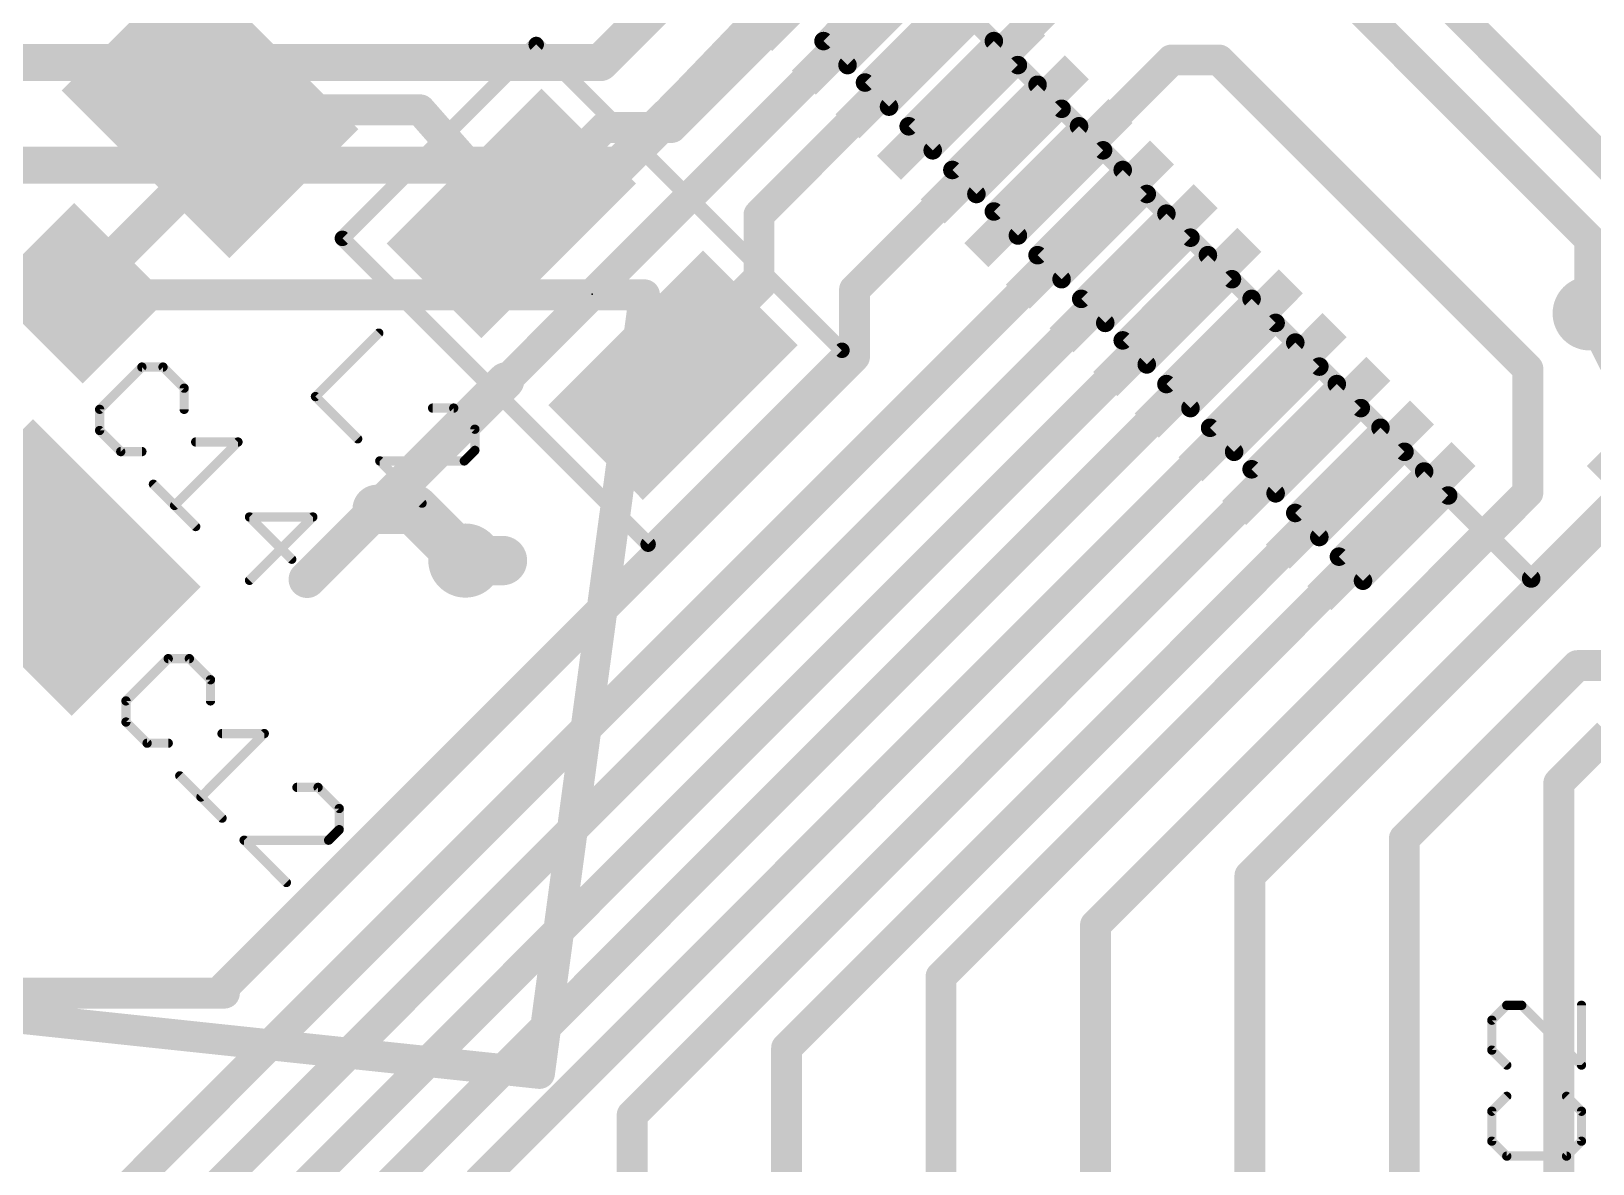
# Model space of a CAD drawing. Extents: x -1.6 to 81.6, y -2 to 51.3.
# Drawn here: x 33.62 to 46.46, y 10.59 to 19.9 of the extents above; entities that cross this region are included whole.
import ezdxf

# ---------------------------------------------------------------- set-up
doc = ezdxf.new("R2010")
doc.units = 0
for name, color, linetype in [('1', 22, 'CONTINUOUS'), ('16', 175, 'CONTINUOUS'), ('18', 82, 'CONTINUOUS'), ('21', 253, 'CONTINUOUS'), ('23', 7, 'CONTINUOUS'), ('25', 253, 'CONTINUOUS')]:
    doc.layers.add(name, color=color, linetype=linetype)

# ---------------------------------------------------------------- blocks, each defined once
blk = doc.blocks.new('RECT')
blk.add_solid([(-0.5, -0.5), (0.5, -0.5), (-0.5, 0.5), (0.5, 0.5)])
blk = doc.blocks.new('ROUNDV')
at = {"const_width": 0.5}
blk.add_lwpolyline([(0, -0.25, 1), (0, 0.25, 1), (0, -0.25)], format="xyb", dxfattribs=at)

msp = doc.modelspace()

# ---------------------------------------------------------------- linework, layer by layer
at = {"layer": '1'}
for points, const_width in [([(42.672, 22.7076), (46.6852, 18.6944)], 0.254), ([(40.2026, 20.4261), (38.8816, 19.105)], 0.254), ([(46.4312, 18.1864), (44.196, 20.4216)], 0.254), ([(41.2623, 19.3703), (42.2416, 20.3496)], 0.254), ([(40.5618, 20.0668), (37.5172, 17.0222)], 0.254), ([(40.9211, 19.7076), (39.6, 18.3866)], 0.254), ([(41.9807, 18.648), (42.9924, 19.6596)], 0.254), ([(42.9924, 19.6596), (43.3832, 19.6596)], 0.254), ([(43.3832, 19.6596), (45.9232, 17.1196)], 0.254), ([(35.0859, 19.2503), (35.0546, 18.7931)], 0.3048), ([(41.2623, 19.3664), (41.2623, 19.3703)], 0.254), ([(36.8131, 19.2503), (35.0859, 19.2503)], 0.254), ([(37.5639, 18.3979), (36.8131, 19.2503)], 0.254), ([(38.33, 19.105), (37.7245, 18.4995)], 0.254), ([(38.8816, 19.105), (38.33, 19.105)], 0.254), ([(41.6215, 19.0072), (40.386, 17.7717)], 0.254), ([(35.0546, 18.7931), (34.0034, 17.742)], 0.3048), ([(37.7245, 18.4995), (37.5639, 18.3979)], 0.3048), ([(37.7245, 18.4995), (37.5639, 18.3979)], 0.254), ([(39.6, 18.3866), (39.6, 17.835)], 0.254), ([(42.322, 18.3067), (30.9241, 6.9088)], 0.254), ([(46.4312, 18.034), (46.4312, 18.1864)], 0.254), ([(46.4312, 18.034), (46.4312, 17.5768)], 0.254), ([(42.6812, 17.9475), (29.6672, 4.9335)], 0.254), ([(39.6, 17.835), (38.9945, 17.2295)], 0.3048), ([(7.62, 17.7292), (38.6588, 17.7292)], 0.254), ([(38.6588, 17.7292), (37.7952, 11.3284)], 0.254), ([(40.386, 17.7717), (40.386, 17.2212)], 0.254), ([(43.0404, 17.5883), (34.798, 9.3459)], 0.254), ([(40.386, 17.2212), (35.2044, 12.0396)], 0.254), ([(43.3816, 17.247), (36.0172, 9.8826)], 0.254), ([(38.9945, 17.2295), (38.8929, 17.0689)], 0.3048), ([(45.9232, 17.1196), (45.9232, 16.1036)], 0.254), ([(37.449, 16.954), (36.4603, 15.9653)], 0.3048), ([(37.449, 16.954), (37.5172, 17.0222)], 0.3048), ([(43.7409, 16.8878), (37.2872, 10.4342)], 0.254), ([(44.1001, 16.5286), (38.5572, 10.9858)], 0.254), ([(44.4593, 16.1694), (39.8272, 11.5373)], 0.254), ([(45.9232, 16.1036), (42.3672, 12.5476)], 0.254), ([(46.736, 16.0528), (43.6372, 12.954)], 0.254), ([(36.4603, 15.9653), (35.8845, 15.3895)], 0.3048), ([(36.7651, 15.9653), (36.4603, 15.9653)], 0.4064), ([(37.1856, 15.5448), (36.7651, 15.9653)], 0.4064), ([(44.8005, 15.8282), (41.0972, 12.1248)], 0.254), ([(33.7891, 15.4869), (32.1664, 15.4869)], 0.4064), ([(46.3296, 14.6812), (44.9072, 13.2588)], 0.254), ([(47.6504, 14.6812), (46.3296, 14.6812)], 0.254), ([(37.7952, 11.3284), (7.6708, 14.5288)], 0.254), ([(46.5836, 14.1224), (46.1772, 13.716)], 0.254), ([(46.1772, 13.716), (46.1772, 6.858)], 0.254), ([(44.9072, 13.2588), (44.9072, 8.1788)], 0.254), ([(43.6372, 12.954), (43.6372, 8.4328)], 0.254), ([(42.3672, 12.5476), (42.3672, 7.3152)], 0.254), ([(41.0972, 12.1248), (41.0972, 6.1976)], 0.254), ([(35.2044, 11.9888), (21.1328, 11.9888)], 0.254), ([(35.2044, 12.0396), (35.2044, 11.9888)], 0.254), ([(39.8272, 11.5373), (39.8272, 7.3152)], 0.254), ([(38.5572, 10.9858), (38.5572, 6.1468)], 0.254)]:
    msp.add_lwpolyline(points, dxfattribs=dict(at, const_width=const_width))
for points, const_width in [([(40.966, 19.6627, 1), (40.8762, 19.7525)], 0.127), ([(42.9924, 19.7231, 1), (42.9924, 19.5961)], 0.127), ([(43.0373, 19.6147, 1), (42.9475, 19.7045)], 0.127), ([(43.4281, 19.7045, 1), (43.3383, 19.6147)], 0.127), ([(43.3832, 19.5961, 1), (43.3832, 19.7231)], 0.127), ([(35.1619, 19.2451, 1), (35.0098, 19.2555)], 0.1524), ([(41.3258, 19.3703, 1), (41.1988, 19.3703)], 0.127), ([(41.2174, 19.4152, 1), (41.3072, 19.3254)], 0.127), ([(41.1988, 19.3664, 1), (41.3258, 19.3664)], 0.127), ([(35.0859, 19.3138, 1), (35.0859, 19.1868)], 0.127), ([(36.8607, 19.2923, 1), (36.7654, 19.2084)], 0.127), ([(36.8131, 19.1868, 1), (36.8131, 19.3138)], 0.127), ([(38.33, 19.1685, 1), (38.33, 19.0415)], 0.127), ([(38.3749, 19.0601, 1), (38.2851, 19.1499)], 0.127), ([(38.8367, 19.1499, 1), (38.9265, 19.0601)], 0.127), ([(38.8816, 19.0415, 1), (38.8816, 19.1685)], 0.127), ([(41.6664, 18.9623, 1), (41.5766, 19.0521)], 0.127), ([(35.1085, 18.7392, 1), (35.0007, 18.847)], 0.1524), ([(34.9786, 18.7983, 1), (35.1306, 18.7879)], 0.1524), ([(41.9358, 18.6929, 1), (42.0256, 18.6031)], 0.127), ([(37.7653, 18.4351, 1), (37.6838, 18.5639)], 0.1524), ([(37.7585, 18.4459, 1), (37.6906, 18.5532)], 0.127), ([(37.5231, 18.4623, 1), (37.6046, 18.3335)], 0.1524), ([(37.5299, 18.4516, 1), (37.5978, 18.3443)], 0.127), ([(37.5162, 18.356, 1), (37.6115, 18.4399)], 0.127), ([(37.6796, 18.5444, 1), (37.7694, 18.4546)], 0.127), ([(39.6635, 18.3866, 1), (39.5365, 18.3866)], 0.127), ([(39.5551, 18.4315, 1), (39.6449, 18.3417)], 0.127), ([(42.3669, 18.2618, 1), (42.2771, 18.3516)], 0.127), ([(46.4947, 18.1864, 1), (46.3677, 18.1864)], 0.127), ([(46.3863, 18.1415, 1), (46.4761, 18.2313)], 0.127), ([(46.4947, 18.034, 1), (46.3677, 18.034)], 0.127), ([(39.6539, 17.7811, 1), (39.5461, 17.8889)], 0.1524), ([(42.7261, 17.9026, 1), (42.6363, 17.9924)], 0.127), ([(46.3677, 18.034, 1), (46.4947, 18.034)], 0.127), ([(33.9496, 17.7958, 1), (34.0573, 17.6881)], 0.1524), ([(38.7217, 17.7207, 1), (38.5959, 17.7377)], 0.127), ([(38.6588, 17.6657, 1), (38.6588, 17.7927)], 0.127), ([(39.5365, 17.835, 1), (39.6635, 17.835)], 0.127), ([(40.4495, 17.7717, 1), (40.3225, 17.7717)], 0.127), ([(40.3411, 17.8166, 1), (40.4309, 17.7268)], 0.127), ([(43.0853, 17.5434, 1), (42.9955, 17.6332)], 0.127), ([(46.3677, 17.5768, 1), (46.4947, 17.5768)], 0.127), ([(38.9407, 17.2834, 1), (39.0484, 17.1757)], 0.1524), ([(39.0589, 17.1888, 1), (38.9301, 17.2703)], 0.1524), ([(40.4309, 17.1763, 1), (40.3411, 17.2661)], 0.127), ([(43.4265, 17.2021, 1), (43.3367, 17.2919)], 0.127), ([(40.3225, 17.2212, 1), (40.4495, 17.2212)], 0.127), ([(45.9867, 17.1196, 1), (45.8597, 17.1196)], 0.127), ([(45.8783, 17.0747, 1), (45.9681, 17.1645)], 0.127), ([(37.3951, 17.0079, 1), (37.5029, 16.9001)], 0.1524), ([(37.5029, 16.9001, 1), (37.3951, 17.0079)], 0.1524), ([(37.5711, 16.9683, 1), (37.4633, 17.0761)], 0.1524), ([(37.4723, 17.0671, 1), (37.5621, 16.9773)], 0.127), ([(38.8285, 17.1096, 1), (38.9573, 17.0281)], 0.1524), ([(43.7858, 16.8429, 1), (43.696, 16.9327)], 0.127), ([(44.145, 16.4837, 1), (44.0552, 16.5735)], 0.127), ([(44.5042, 16.1245, 1), (44.4144, 16.2143)], 0.127), ([(45.9681, 16.0587, 1), (45.8783, 16.1485)], 0.127), ([(36.4603, 16.0669, 1), (36.4603, 15.8637)], 0.2032), ([(36.4064, 16.0192, 1), (36.5142, 15.9114)], 0.1524), ([(36.5142, 15.9114, 1), (36.4064, 16.0192)], 0.1524), ([(36.8369, 16.0371, 1), (36.6933, 15.8935)], 0.2032), ([(36.7651, 15.8637, 1), (36.7651, 16.0669)], 0.2032), ([(45.8597, 16.1036, 1), (45.9867, 16.1036)], 0.127), ([(44.8454, 15.7833, 1), (44.7556, 15.8731)], 0.127), ([(33.7891, 15.3853, 1), (33.7891, 15.5885)], 0.2032), ([(37.1138, 15.473, 1), (37.2574, 15.6166)], 0.2032), ([(35.8306, 15.4434, 1), (35.9384, 15.3356)], 0.1524), ([(46.3296, 14.7447, 1), (46.3296, 14.6177)], 0.127), ([(46.3745, 14.6363, 1), (46.2847, 14.7261)], 0.127), ([(46.2407, 13.716, 1), (46.1137, 13.716)], 0.127), ([(46.1323, 13.7609, 1), (46.2221, 13.6711)], 0.127), ([(44.9707, 13.2588, 1), (44.8437, 13.2588)], 0.127), ([(44.8623, 13.3037, 1), (44.9521, 13.2139)], 0.127), ([(43.7007, 12.954, 1), (43.5737, 12.954)], 0.127), ([(43.5923, 12.9989, 1), (43.6821, 12.9091)], 0.127), ([(42.4307, 12.5476, 1), (42.3037, 12.5476)], 0.127), ([(42.3223, 12.5925, 1), (42.4121, 12.5027)], 0.127), ([(41.1607, 12.1248, 1), (41.0337, 12.1248)], 0.127), ([(41.0523, 12.1697, 1), (41.1421, 12.0799)], 0.127), ([(35.2679, 12.0396, 1), (35.1409, 12.0396)], 0.127), ([(35.1595, 12.0845, 1), (35.2493, 11.9947)], 0.127), ([(35.2044, 11.9253, 1), (35.2044, 12.0523)], 0.127), ([(35.1409, 11.9888, 1), (35.2679, 11.9888)], 0.127), ([(39.8907, 11.5373, 1), (39.7637, 11.5373)], 0.127), ([(39.7823, 11.5822, 1), (39.8721, 11.4924)], 0.127), ([(37.7885, 11.2653, 1), (37.8019, 11.3915)], 0.127), ([(37.7323, 11.3369, 1), (37.8581, 11.3199)], 0.127), ([(38.6207, 10.9858, 1), (38.4937, 10.9858)], 0.127), ([(38.5123, 11.0307, 1), (38.6021, 10.9409)], 0.127)]:
    msp.add_lwpolyline(points, format="xyb", dxfattribs=dict(at, const_width=const_width))
at = {"layer": '16'}
for points, const_width in [([(38.9904, 19.3336), (41.5304, 21.9752)], 0.3048), ([(38.8112, 20.1544), (38.5064, 19.8496)], 0.3048), ([(38.5064, 19.8496), (38.2952, 19.6384)], 0.3048), ([(38.2952, 19.6384), (31.5228, 19.6384)], 0.3048), ([(38.9904, 19.3336), (38.8968, 19.24)], 0.3048), ([(38.8592, 19.2024), (38.4528, 18.796)], 0.3048), ([(38.8968, 19.24), (38.8592, 19.2024)], 0.254), ([(38.4528, 18.796), (30.6832, 18.796)], 0.3048), ([(46.4312, 17.5768), (46.6344, 17.1704)], 0.254), ([(37.4904, 15.5448), (37.1856, 15.5448)], 0.4064)]:
    msp.add_lwpolyline(points, dxfattribs=dict(at, const_width=const_width))
for points, const_width in [([(38.4525, 19.9035, 1), (38.5603, 19.7957)], 0.1524), ([(38.5603, 19.7957, 1), (38.4525, 19.9035)], 0.1524), ([(38.2952, 19.5622, 1), (38.2952, 19.7146)], 0.1524), ([(38.2413, 19.6923, 1), (38.3491, 19.5845)], 0.1524), ([(38.9355, 19.3864, 1), (39.0453, 19.2808)], 0.1524), ([(39.0443, 19.2797, 1), (38.9365, 19.3875)], 0.1524), ([(38.9131, 19.1485, 1), (38.8053, 19.2563)], 0.1524), ([(38.8143, 19.2473, 1), (38.9041, 19.1575)], 0.127), ([(38.8429, 19.2939, 1), (38.9507, 19.1861)], 0.1524), ([(38.9417, 19.1951, 1), (38.8519, 19.2849)], 0.127), ([(38.3989, 18.8499, 1), (38.5067, 18.7421)], 0.1524), ([(38.4528, 18.7198, 1), (38.4528, 18.8722)], 0.1524), ([(46.488, 17.6052, 1), (46.3744, 17.5484)], 0.127), ([(37.1856, 15.6464, 1), (37.1856, 15.4432)], 0.2032), ([(37.4904, 15.4432, 1), (37.4904, 15.6464)], 0.2032)]:
    msp.add_lwpolyline(points, format="xyb", dxfattribs=dict(at, const_width=const_width))
at = {"layer": '21', "const_width": 0.127}
for points in [[(37.7681, 19.7876), (36.1742, 18.1937)], [(37.7681, 19.7876), (40.2826, 17.2731)], [(38.6887, 15.6792), (36.1742, 18.1937)], [(40.2826, 17.2731), (38.6887, 15.6792)]]:
    msp.add_lwpolyline(points, dxfattribs=at)
at = {"layer": '21', "const_width": 0.0635}
for points in [[(37.7906, 19.8101, 1), (37.7457, 19.7652)], [(37.7906, 19.7652, 1), (37.7457, 19.8101)], [(36.1966, 18.2161, 1), (36.1517, 18.1712)], [(36.1517, 18.2161, 1), (36.1966, 18.1712)], [(40.3051, 17.2507, 1), (40.2602, 17.2956)], [(40.2602, 17.2507, 1), (40.3051, 17.2956)], [(38.6662, 15.7016, 1), (38.7111, 15.6567)], [(38.6662, 15.6567, 1), (38.7111, 15.7016)]]:
    msp.add_lwpolyline(points, format="xyb", dxfattribs=at)
at = {"layer": '23'}
msp.add_point((38.2284, 17.7334), dxfattribs=at)
at = {"layer": '25'}
for points, const_width in [([(35.8921, 25.455), (45.95, 15.3971)], 0.1524), ([(45.95, 15.3971), (56.0079, 25.455)], 0.1524), ([(40.8133, 20.5338), (40.1308, 19.8154)], 0.1524), ([(40.3284, 19.6178), (41.0288, 20.3183)], 0.1524), ([(41.1725, 20.1746), (40.472, 19.4741)], 0.1524), ([(40.6696, 19.2766), (41.3701, 19.977)], 0.1524), ([(40.1308, 19.8154), (40.3284, 19.6178)], 0.1524), ([(41.5317, 19.8154), (40.8313, 19.1149)], 0.1524), ([(41.7293, 19.6178), (41.5317, 19.8154)], 0.1524), ([(41.0288, 18.9174), (41.7293, 19.6178)], 0.1524), ([(40.472, 19.4741), (40.6696, 19.2766)], 0.1524), ([(41.8909, 19.4562), (41.1905, 18.7557)], 0.1524), ([(42.0885, 19.2586), (41.8909, 19.4562)], 0.1524), ([(41.388, 18.5582), (42.0885, 19.2586)], 0.1524), ([(40.8313, 19.1149), (41.0288, 18.9174)], 0.1524), ([(42.2322, 19.1149), (41.5317, 18.4145)], 0.1524), ([(42.4297, 18.9174), (42.2322, 19.1149)], 0.1524), ([(41.7293, 18.2169), (42.4297, 18.9174)], 0.1524), ([(41.1905, 18.7557), (41.388, 18.5582)], 0.1524), ([(42.5914, 18.7557), (41.8909, 18.0553)], 0.1524), ([(42.7889, 18.5582), (42.5914, 18.7557)], 0.1524), ([(42.0885, 17.8577), (42.7889, 18.5582)], 0.1524), ([(41.5317, 18.4145), (41.7293, 18.2169)], 0.1524), ([(42.9506, 18.3965), (42.2501, 17.6961)], 0.1524), ([(43.1482, 18.1989), (42.9506, 18.3965)], 0.1524), ([(42.4477, 17.4985), (43.1482, 18.1989)], 0.1524), ([(41.8909, 18.0553), (42.0885, 17.8577)], 0.1524), ([(43.2918, 18.0553), (42.5914, 17.3548)], 0.1524), ([(43.4894, 17.8577), (43.2918, 18.0553)], 0.1524), ([(42.7889, 17.1572), (43.4894, 17.8577)], 0.1524), ([(42.2501, 17.6961), (42.4477, 17.4985)], 0.1524), ([(43.6511, 17.6961), (42.9506, 16.9956)], 0.1524), ([(43.8486, 17.4985), (43.6511, 17.6961)], 0.1524), ([(43.1482, 16.798), (43.8486, 17.4985)], 0.1524), ([(36.474, 17.4143), (35.9527, 16.893)], 0.0762), ([(42.5914, 17.3548), (42.7889, 17.1572)], 0.1524), ([(44.0103, 17.3368), (43.3098, 16.6364)], 0.1524), ([(44.2078, 17.1393), (44.0103, 17.3368)], 0.1524), ([(43.5074, 16.4388), (44.2078, 17.1393)], 0.1524), ([(34.5257, 17.1354), (34.1782, 16.7879)], 0.0762), ([(34.6995, 17.1354), (34.5257, 17.1354)], 0.0762), ([(34.8732, 16.9617), (34.6995, 17.1354)], 0.0762), ([(34.8732, 16.7879), (34.8732, 16.9617)], 0.0762), ([(42.9506, 16.9956), (43.1482, 16.798)], 0.1524), ([(44.3515, 16.9956), (43.6511, 16.2951)], 0.1524), ([(44.5491, 16.798), (44.3515, 16.9956)], 0.1524), ([(34.1782, 16.7879), (34.1782, 16.6141)], 0.0762), ([(35.9527, 16.893), (36.3003, 16.5455)], 0.0762), ([(37.0901, 16.7982), (36.9164, 16.7982)], 0.0762), ([(37.2639, 16.6244), (37.0901, 16.7982)], 0.0762), ([(43.8486, 16.0976), (44.5491, 16.798)], 0.1524), ([(43.3098, 16.6364), (43.5074, 16.4388)], 0.1524), ([(44.7107, 16.6364), (44.0103, 15.9359)], 0.1524), ([(44.9083, 16.4388), (44.7107, 16.6364)], 0.1524), ([(34.1782, 16.6141), (34.3519, 16.4404)], 0.0762), ([(37.2639, 16.4507), (37.2639, 16.6244)], 0.0762), ([(34.3519, 16.4404), (34.5257, 16.4404)], 0.0762), ([(35.3156, 16.5193), (34.7943, 15.998)], 0.0762), ([(34.968, 16.5193), (35.3156, 16.5193)], 0.0762), ([(37.177, 16.3638), (37.2639, 16.4507)], 0.0762), ([(44.2078, 15.7384), (44.9083, 16.4388)], 0.1524), ([(36.8295, 16.0162), (36.4819, 16.3638)], 0.0762), ([(36.4819, 16.3638), (37.177, 16.3638)], 0.0762), ([(43.6511, 16.2951), (43.8486, 16.0976)], 0.1524), ([(45.0699, 16.2772), (44.3695, 15.5767)], 0.1524), ([(45.2675, 16.0796), (45.0699, 16.2772)], 0.1524), ([(34.6205, 16.1718), (34.968, 15.8243)], 0.0762), ([(44.567, 15.3792), (45.2675, 16.0796)], 0.1524), ([(35.4103, 15.382), (35.9316, 15.9032)], 0.0762), ([(35.9316, 15.9032), (35.4103, 15.9032)], 0.0762), ([(35.4103, 15.9032), (35.7579, 15.5557)], 0.0762), ([(44.0103, 15.9359), (44.2078, 15.7384)], 0.1524), ([(44.3695, 15.5767), (44.567, 15.3792)], 0.1524), ([(34.7423, 14.7385), (34.3948, 14.391)], 0.0762), ([(34.9161, 14.7385), (34.7423, 14.7385)], 0.0762), ([(35.0898, 14.5648), (34.9161, 14.7385)], 0.0762), ([(35.0898, 14.391), (35.0898, 14.5648)], 0.0762), ([(34.3948, 14.391), (34.3948, 14.2172)], 0.0762), ([(34.3948, 14.2172), (34.5685, 14.0435)], 0.0762), ([(35.5322, 14.1224), (35.0109, 13.6011)], 0.0762), ([(35.1846, 14.1224), (35.5322, 14.1224)], 0.0762), ([(34.5685, 14.0435), (34.7423, 14.0435)], 0.0762), ([(34.8371, 13.7749), (35.1846, 13.4274)], 0.0762), ([(35.9745, 13.6801), (35.8007, 13.6801)], 0.0762), ([(36.1482, 13.5063), (35.9745, 13.6801)], 0.0762), ([(36.1482, 13.3326), (36.1482, 13.5063)], 0.0762), ([(36.0614, 13.2457), (36.1482, 13.3326)], 0.0762), ([(35.7138, 12.8982), (35.3663, 13.2457)], 0.0762), ([(35.3663, 13.2457), (36.0614, 13.2457)], 0.0762), ([(45.7494, 11.8887), (45.6266, 11.7659)], 0.0762), ([(45.8723, 11.8887), (45.7494, 11.8887)], 0.0762), ([(46.3638, 11.3973), (45.8723, 11.8887)], 0.0762), ([(46.3638, 11.8887), (46.3638, 11.3973)], 0.0762), ([(45.6266, 11.7659), (45.6266, 11.5201)], 0.0762), ([(45.6266, 11.5201), (45.7494, 11.3973)], 0.0762), ([(45.7494, 11.1403), (45.6266, 11.0175)], 0.0762), ([(46.3638, 11.0175), (46.2409, 11.1403)], 0.0762), ([(45.6266, 11.0175), (45.6266, 10.7717)], 0.0762), ([(46.3638, 10.7717), (46.3638, 11.0175)], 0.0762), ([(45.6266, 10.7717), (45.7494, 10.6488)], 0.0762), ([(46.2409, 10.6488), (46.3638, 10.7717)], 0.0762), ([(45.7494, 10.6488), (46.2409, 10.6488)], 0.0762)]:
    msp.add_lwpolyline(points, dxfattribs=dict(at, const_width=const_width))
for points, const_width in [([(40.1032, 19.8416, 1), (40.1584, 19.7892)], 0.0762), ([(40.1577, 19.8423, 1), (40.1039, 19.7885)], 0.0762), ([(41.5587, 19.8423, 1), (41.5048, 19.7885)], 0.0762), ([(41.5587, 19.7885, 1), (41.5048, 19.8423)], 0.0762), ([(40.3014, 19.6448, 1), (40.3553, 19.5909)], 0.0762), ([(40.3014, 19.5909, 1), (40.3553, 19.6448)], 0.0762), ([(41.7562, 19.5909, 1), (41.7023, 19.6448)], 0.0762), ([(41.7023, 19.5909, 1), (41.7562, 19.6448)], 0.0762), ([(40.499, 19.5011, 1), (40.4451, 19.4472)], 0.0762), ([(40.4451, 19.5011, 1), (40.499, 19.4472)], 0.0762), ([(41.9179, 19.4831, 1), (41.864, 19.4292)], 0.0762), ([(41.9179, 19.4292, 1), (41.864, 19.4831)], 0.0762), ([(40.6427, 19.3035, 1), (40.6966, 19.2496)], 0.0762), ([(40.6427, 19.2496, 1), (40.6966, 19.3035)], 0.0762), ([(42.1154, 19.2317, 1), (42.0615, 19.2856)], 0.0762), ([(42.0615, 19.2317, 1), (42.1154, 19.2856)], 0.0762), ([(40.8582, 19.1419, 1), (40.8043, 19.088)], 0.0762), ([(40.8043, 19.1419, 1), (40.8582, 19.088)], 0.0762), ([(42.2591, 19.1419, 1), (42.2052, 19.088)], 0.0762), ([(42.2591, 19.088, 1), (42.2052, 19.1419)], 0.0762), ([(41.0019, 18.9443, 1), (41.0558, 18.8904)], 0.0762), ([(41.0019, 18.8904, 1), (41.0558, 18.9443)], 0.0762), ([(42.4567, 18.8904, 1), (42.4028, 18.9443)], 0.0762), ([(42.4028, 18.8904, 1), (42.4567, 18.9443)], 0.0762), ([(41.2174, 18.7827, 1), (41.1635, 18.7288)], 0.0762), ([(41.1635, 18.7827, 1), (41.2174, 18.7288)], 0.0762), ([(42.6183, 18.7827, 1), (42.5644, 18.7288)], 0.0762), ([(42.6183, 18.7288, 1), (42.5644, 18.7827)], 0.0762), ([(41.3611, 18.5851, 1), (41.415, 18.5312)], 0.0762), ([(41.3611, 18.5312, 1), (41.415, 18.5851)], 0.0762), ([(42.8159, 18.5312, 1), (42.762, 18.5851)], 0.0762), ([(42.762, 18.5312, 1), (42.8159, 18.5851)], 0.0762), ([(41.5587, 18.4414, 1), (41.5048, 18.3875)], 0.0762), ([(41.5048, 18.4414, 1), (41.5587, 18.3875)], 0.0762), ([(42.9775, 18.4235, 1), (42.9237, 18.3696)], 0.0762), ([(42.9775, 18.3696, 1), (42.9237, 18.4235)], 0.0762), ([(41.7023, 18.2439, 1), (41.7562, 18.19)], 0.0762), ([(41.7023, 18.19, 1), (41.7562, 18.2439)], 0.0762), ([(43.1751, 18.172, 1), (43.1212, 18.2259)], 0.0762), ([(43.1212, 18.172, 1), (43.1751, 18.2259)], 0.0762), ([(41.9179, 18.0822, 1), (41.864, 18.0283)], 0.0762), ([(41.864, 18.0822, 1), (41.9179, 18.0283)], 0.0762), ([(43.3188, 18.0822, 1), (43.2649, 18.0283)], 0.0762), ([(43.3188, 18.0283, 1), (43.2649, 18.0822)], 0.0762), ([(42.0615, 17.8846, 1), (42.1154, 17.8308)], 0.0762), ([(42.0615, 17.8308, 1), (42.1154, 17.8846)], 0.0762), ([(43.5164, 17.8308, 1), (43.4625, 17.8846)], 0.0762), ([(43.4625, 17.8308, 1), (43.5164, 17.8846)], 0.0762), ([(42.2771, 17.723, 1), (42.2232, 17.6691)], 0.0762), ([(42.2232, 17.723, 1), (42.2771, 17.6691)], 0.0762), ([(43.678, 17.723, 1), (43.6241, 17.6691)], 0.0762), ([(43.678, 17.6691, 1), (43.6241, 17.723)], 0.0762), ([(42.4208, 17.5254, 1), (42.4746, 17.4715)], 0.0762), ([(42.4208, 17.4715, 1), (42.4746, 17.5254)], 0.0762), ([(43.8756, 17.4715, 1), (43.8217, 17.5254)], 0.0762), ([(43.8217, 17.4715, 1), (43.8756, 17.5254)], 0.0762), ([(36.4875, 17.4008, 1), (36.4606, 17.4278)], 0.0381), ([(42.6183, 17.3817, 1), (42.5644, 17.3279)], 0.0762), ([(42.5644, 17.3817, 1), (42.6183, 17.3279)], 0.0762), ([(44.0372, 17.3638, 1), (43.9833, 17.3099)], 0.0762), ([(44.0372, 17.3099, 1), (43.9833, 17.3638)], 0.0762), ([(42.762, 17.1842, 1), (42.8159, 17.1303)], 0.0762), ([(42.762, 17.1303, 1), (42.8159, 17.1842)], 0.0762), ([(44.2348, 17.1123, 1), (44.1809, 17.1662)], 0.0762), ([(34.5257, 17.1545, 1), (34.5257, 17.1164)], 0.0381), ([(34.5392, 17.122, 1), (34.5122, 17.1489)], 0.0381), ([(34.7129, 17.1489, 1), (34.686, 17.122)], 0.0381), ([(34.6995, 17.1164, 1), (34.6995, 17.1545)], 0.0381), ([(44.1809, 17.1123, 1), (44.2348, 17.1662)], 0.0762), ([(34.8923, 16.9617, 1), (34.8542, 16.9617)], 0.0381), ([(34.8598, 16.9482, 1), (34.8867, 16.9751)], 0.0381), ([(42.9775, 17.0225, 1), (42.9237, 16.9687)], 0.0762), ([(42.9237, 17.0225, 1), (42.9775, 16.9687)], 0.0762), ([(44.3785, 17.0225, 1), (44.3246, 16.9687)], 0.0762), ([(44.3785, 16.9687, 1), (44.3246, 17.0225)], 0.0762), ([(34.1972, 16.7879, 1), (34.1591, 16.7879)], 0.0381), ([(35.9662, 16.9065, 1), (35.9393, 16.8795)], 0.0381), ([(35.9393, 16.9065, 1), (35.9662, 16.8795)], 0.0381), ([(36.9164, 16.8172, 1), (36.9164, 16.7791)], 0.0381), ([(37.1036, 16.8117, 1), (37.0767, 16.7847)], 0.0381), ([(37.0901, 16.7791, 1), (37.0901, 16.8172)], 0.0381), ([(43.1212, 16.825, 1), (43.1751, 16.7711)], 0.0762), ([(43.1212, 16.7711, 1), (43.1751, 16.825)], 0.0762), ([(44.576, 16.7711, 1), (44.5221, 16.825)], 0.0762), ([(44.5221, 16.7711, 1), (44.576, 16.825)], 0.0762), ([(34.1647, 16.8014, 1), (34.1916, 16.7744)], 0.0381), ([(34.8542, 16.7879, 1), (34.8923, 16.7879)], 0.0381), ([(43.3367, 16.6633, 1), (43.2829, 16.6094)], 0.0762), ([(43.2829, 16.6633, 1), (43.3367, 16.6094)], 0.0762), ([(44.7377, 16.6633, 1), (44.6838, 16.6094)], 0.0762), ([(44.7377, 16.6094, 1), (44.6838, 16.6633)], 0.0762), ([(34.1916, 16.6276, 1), (34.1647, 16.6007)], 0.0381), ([(34.1591, 16.6141, 1), (34.1972, 16.6141)], 0.0381), ([(36.2868, 16.532, 1), (36.3137, 16.5589)], 0.0381), ([(37.2829, 16.6244, 1), (37.2448, 16.6244)], 0.0381), ([(37.2504, 16.611, 1), (37.2774, 16.6379)], 0.0381), ([(34.3519, 16.4594, 1), (34.3519, 16.4213)], 0.0381), ([(34.3385, 16.4269, 1), (34.3654, 16.4538)], 0.0381), ([(34.5257, 16.4213, 1), (34.5257, 16.4594)], 0.0381), ([(34.968, 16.5384, 1), (34.968, 16.5003)], 0.0381), ([(35.329, 16.5059, 1), (35.3021, 16.5328)], 0.0381), ([(35.3156, 16.5003, 1), (35.3156, 16.5384)], 0.0381), ([(37.2448, 16.4507, 1), (37.2829, 16.4507)], 0.0381), ([(37.2774, 16.4372, 1), (37.2504, 16.4641)], 0.0381), ([(43.4804, 16.4658, 1), (43.5343, 16.4119)], 0.0762), ([(43.4804, 16.4119, 1), (43.5343, 16.4658)], 0.0762), ([(44.9352, 16.4119, 1), (44.8813, 16.4658)], 0.0762), ([(44.8813, 16.4119, 1), (44.9352, 16.4658)], 0.0762), ([(36.4819, 16.3828, 1), (36.4819, 16.3447)], 0.0381), ([(36.4954, 16.3772, 1), (36.4685, 16.3503)], 0.0381), ([(37.1635, 16.3772, 1), (37.1905, 16.3503)], 0.0381), ([(37.177, 16.3447, 1), (37.177, 16.3828)], 0.0381), ([(43.678, 16.3221, 1), (43.6241, 16.2682)], 0.0762), ([(43.6241, 16.3221, 1), (43.678, 16.2682)], 0.0762), ([(45.0969, 16.3041, 1), (45.043, 16.2502)], 0.0762), ([(45.0969, 16.2502, 1), (45.043, 16.3041)], 0.0762), ([(34.634, 16.1853, 1), (34.607, 16.1583)], 0.0381), ([(43.8217, 16.1245, 1), (43.8756, 16.0706)], 0.0762), ([(43.8217, 16.0706, 1), (43.8756, 16.1245)], 0.0762), ([(45.2944, 16.0527, 1), (45.2406, 16.1066)], 0.0762), ([(45.2406, 16.0527, 1), (45.2944, 16.1066)], 0.0762), ([(34.7808, 16.0115, 1), (34.8077, 15.9846)], 0.0381), ([(35.4103, 15.9223, 1), (35.4103, 15.8842)], 0.0381), ([(35.4238, 15.9167, 1), (35.3969, 15.8898)], 0.0381), ([(35.9451, 15.8898, 1), (35.9182, 15.9167)], 0.0381), ([(35.9316, 15.8842, 1), (35.9316, 15.9223)], 0.0381), ([(36.816, 16.0028, 1), (36.8429, 16.0297)], 0.0381), ([(44.0372, 15.9629, 1), (43.9833, 15.909)], 0.0762), ([(43.9833, 15.9629, 1), (44.0372, 15.909)], 0.0762), ([(34.9546, 15.8108, 1), (34.9815, 15.8377)], 0.0381), ([(44.1809, 15.7653, 1), (44.2348, 15.7114)], 0.0762), ([(44.1809, 15.7114, 1), (44.2348, 15.7653)], 0.0762), ([(35.7444, 15.5422, 1), (35.7713, 15.5692)], 0.0381), ([(44.3964, 15.6037, 1), (44.3425, 15.5498)], 0.0762), ([(44.3425, 15.6037, 1), (44.3964, 15.5498)], 0.0762), ([(35.3969, 15.3954, 1), (35.4238, 15.3685)], 0.0381), ([(44.5401, 15.4061, 1), (44.594, 15.3522)], 0.0762), ([(44.5401, 15.3522, 1), (44.594, 15.4061)], 0.0762), ([(45.9231, 15.4241, 1), (45.9769, 15.3702)], 0.0762), ([(45.9231, 15.3702, 1), (45.9769, 15.4241)], 0.0762), ([(34.7423, 14.7576, 1), (34.7423, 14.7195)], 0.0381), ([(34.7558, 14.7251, 1), (34.7288, 14.752)], 0.0381), ([(34.9295, 14.752, 1), (34.9026, 14.7251)], 0.0381), ([(34.9161, 14.7195, 1), (34.9161, 14.7576)], 0.0381), ([(35.1089, 14.5648, 1), (35.0708, 14.5648)], 0.0381), ([(35.0764, 14.5513, 1), (35.1033, 14.5782)], 0.0381), ([(34.3813, 14.4045, 1), (34.4082, 14.3775)], 0.0381), ([(34.4138, 14.391, 1), (34.3757, 14.391)], 0.0381), ([(35.0708, 14.391, 1), (35.1089, 14.391)], 0.0381), ([(34.4082, 14.2307, 1), (34.3813, 14.2038)], 0.0381), ([(34.3757, 14.2172, 1), (34.4138, 14.2172)], 0.0381), ([(35.1846, 14.1415, 1), (35.1846, 14.1034)], 0.0381), ([(35.5456, 14.109, 1), (35.5187, 14.1359)], 0.0381), ([(35.5322, 14.1034, 1), (35.5322, 14.1415)], 0.0381), ([(34.5685, 14.0625, 1), (34.5685, 14.0244)], 0.0381), ([(34.5551, 14.03, 1), (34.582, 14.0569)], 0.0381), ([(34.7423, 14.0244, 1), (34.7423, 14.0625)], 0.0381), ([(34.8506, 13.7884, 1), (34.8236, 13.7614)], 0.0381), ([(34.9974, 13.6146, 1), (35.0243, 13.5877)], 0.0381), ([(35.8007, 13.6992, 1), (35.8007, 13.6611)], 0.0381), ([(35.9879, 13.6936, 1), (35.961, 13.6666)], 0.0381), ([(35.9745, 13.6611, 1), (35.9745, 13.6992)], 0.0381), ([(36.1673, 13.5063, 1), (36.1292, 13.5063)], 0.0381), ([(36.1348, 13.4929, 1), (36.1617, 13.5198)], 0.0381), ([(35.1711, 13.4139, 1), (35.1981, 13.4408)], 0.0381), ([(36.1617, 13.3191, 1), (36.1348, 13.346)], 0.0381), ([(35.3798, 13.2592, 1), (35.3528, 13.2322)], 0.0381), ([(35.3663, 13.2647, 1), (35.3663, 13.2266)], 0.0381), ([(36.0479, 13.2592, 1), (36.0748, 13.2322)], 0.0381), ([(36.0614, 13.2266, 1), (36.0614, 13.2647)], 0.0381), ([(36.1292, 13.3326, 1), (36.1673, 13.3326)], 0.0381), ([(35.7004, 12.8847, 1), (35.7273, 12.9116)], 0.0381), ([(45.7494, 11.9078, 1), (45.7494, 11.8697)], 0.0381), ([(45.7629, 11.8753, 1), (45.736, 11.9022)], 0.0381), ([(45.8858, 11.9022, 1), (45.8588, 11.8753)], 0.0381), ([(45.8723, 11.8697, 1), (45.8723, 11.9078)], 0.0381), ([(46.3829, 11.8887, 1), (46.3448, 11.8887)], 0.0381), ([(45.6456, 11.7659, 1), (45.6075, 11.7659)], 0.0381), ([(45.6131, 11.7793, 1), (45.64, 11.7524)], 0.0381), ([(45.64, 11.5336, 1), (45.6131, 11.5067)], 0.0381), ([(45.6075, 11.5201, 1), (45.6456, 11.5201)], 0.0381), ([(45.736, 11.3838, 1), (45.7629, 11.4107)], 0.0381), ([(46.3503, 11.3838, 1), (46.3773, 11.4107)], 0.0381), ([(46.3448, 11.3973, 1), (46.3829, 11.3973)], 0.0381), ([(45.7629, 11.1269, 1), (45.736, 11.1538)], 0.0381), ([(46.2544, 11.1538, 1), (46.2275, 11.1269)], 0.0381), ([(45.6456, 11.0175, 1), (45.6075, 11.0175)], 0.0381), ([(45.6131, 11.0309, 1), (45.64, 11.004)], 0.0381), ([(46.3829, 11.0175, 1), (46.3448, 11.0175)], 0.0381), ([(46.3503, 11.004, 1), (46.3773, 11.0309)], 0.0381), ([(45.64, 10.7852, 1), (45.6131, 10.7582)], 0.0381), ([(45.6075, 10.7717, 1), (45.6456, 10.7717)], 0.0381), ([(46.3448, 10.7717, 1), (46.3829, 10.7717)], 0.0381), ([(46.3773, 10.7582, 1), (46.3503, 10.7852)], 0.0381), ([(45.7494, 10.6679, 1), (45.7494, 10.6298)], 0.0381), ([(45.736, 10.6354, 1), (45.7629, 10.6623)], 0.0381), ([(46.2275, 10.6623, 1), (46.2544, 10.6354)], 0.0381), ([(46.2409, 10.6298, 1), (46.2409, 10.6679)], 0.0381)]:
    msp.add_lwpolyline(points, format="xyb", dxfattribs=dict(at, const_width=const_width))

# ---------------------------------------------------------------- block references
at = {"layer": '1'}
for p, xscale, yscale, rotation in [((40.2026, 20.4261), 0.2794, 1.6764, 315), ((40.5618, 20.0668), 0.2794, 1.6764, 315), ((35.0859, 19.2503), 1.95, 1.5, 315), ((40.9211, 19.7076), 0.2794, 1.6764, 315), ((41.2623, 19.3664), 0.2794, 1.6764, 315), ((41.6215, 19.0072), 0.2794, 1.6764, 315), ((37.5639, 18.3979), 1.1, 1.8, 315), ((41.9807, 18.648), 0.2794, 1.6764, 315), ((42.322, 18.3067), 0.2794, 1.6764, 315), ((42.6812, 17.9475), 0.2794, 1.6764, 315), ((43.0404, 17.5883), 0.2794, 1.6764, 315), ((38.8929, 17.0689), 1.1, 1.8, 315), ((43.3816, 17.247), 0.2794, 1.6764, 315), ((43.7409, 16.8878), 0.2794, 1.6764, 315), ((44.1001, 16.5286), 0.2794, 1.6764, 315), ((44.4593, 16.1694), 0.2794, 1.6764, 315), ((33.7891, 15.4869), 1.95, 1.5, 315), ((44.8005, 15.8282), 0.2794, 1.6764, 315), ((47.0995, 15.8282), 0.2794, 1.6764, 225)]:
    msp.add_blockref('RECT', p, dxfattribs=dict(at, xscale=xscale, yscale=yscale, rotation=rotation))
at = {"layer": '1', "xscale": 1.1, "rotation": 315}
msp.add_blockref('RECT', (34.0034, 17.742), dxfattribs=at)
at = {"layer": '18', "xscale": 0.6096, "yscale": 0.6096}
for p in [(46.4312, 17.5768), (46.4312, 17.5768), (37.1856, 15.5448), (37.1856, 15.5448)]:
    msp.add_blockref('ROUNDV', p, dxfattribs=at)

doc.saveas('drawing.dxf')
